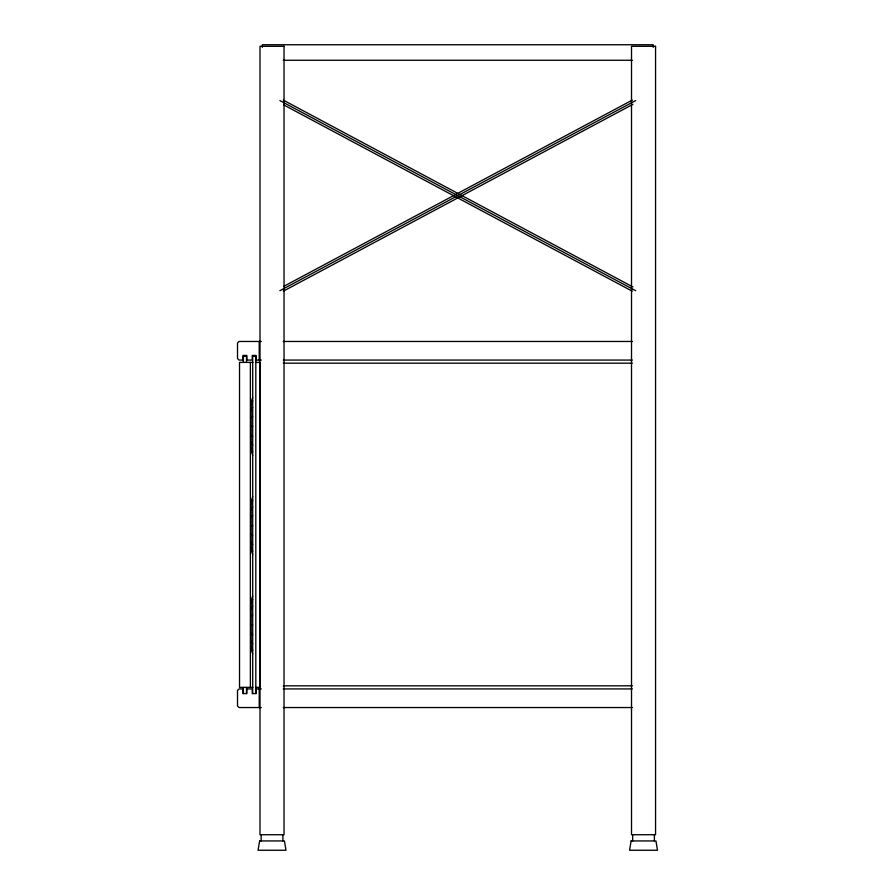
<?xml version="1.0" encoding="UTF-8"?>
<svg xmlns="http://www.w3.org/2000/svg" width="895" height="895" viewBox="0 0 895 895"><rect width="100%" height="100%" fill="white"/><g stroke="black" fill="none" stroke-linecap="round" stroke-linejoin="round"><path stroke-width="1.34" d="M252.703 397.369L251.159 401.944L251.159 450.834L252.703 455.421M252.703 496.647L251.159 501.222L251.159 550.112L252.703 554.687M252.703 595.913L251.159 600.5L251.159 649.39L252.703 653.965M251.159 404.898L252.703 400.87M251.159 504.176L252.703 500.148M251.159 603.454L252.703 599.415M251.159 410.436L252.703 407.449M251.159 509.714L252.703 506.727M251.159 608.992L252.703 605.993M251.159 417.898L252.703 416.309M251.159 517.176L252.703 515.587M251.159 616.454L252.703 614.865M283.86 286.31L632.262 100.117M279.878 290.718L635.674 100.576M283.29 291.188L632.922 104.323M283.267 60.267L632.284 60.267M261.295 341.465L239.054 341.465L237.511 343.009L237.511 358.526L239.054 360.07L242.937 360.07L242.937 355.427L246.819 355.427L246.819 360.07L252.245 360.07L252.245 355.427L256.127 355.427L256.127 360.07L261.295 360.07M283.267 341.465L632.284 341.465M283.267 360.07L632.284 360.07M252.905 362.397L239.524 362.397L239.524 687.371L252.905 687.371M255.612 362.397L259.684 362.397L259.684 687.371L255.612 687.371M283.267 363.18L632.284 363.18M251.159 426.389L252.703 426.389M251.159 525.667L252.703 525.667M251.159 624.945L252.703 624.945M283.256 685.827L632.284 685.827M261.295 688.926L256.127 688.926L256.127 693.58L252.245 693.58L252.245 688.926L246.819 688.926L246.819 693.58L242.937 693.58L242.937 688.926L239.054 688.926L237.511 690.481L237.511 705.987L239.054 707.542L261.295 707.542M283.267 688.926L632.284 688.926M283.267 707.542L632.284 707.542M283.301 100.117L632.933 286.971M279.889 100.576L635.674 290.718M283.86 104.983L632.25 291.188M251.159 434.88L252.703 436.469M251.159 534.158L252.703 535.747M251.159 633.436L252.703 635.025M251.159 442.343L252.703 445.341M251.159 541.62L252.703 544.607M251.159 640.898L252.703 643.885M251.159 447.88L252.703 451.919M251.159 547.158L252.703 551.197M251.159 646.436L252.703 650.464M654.39 834.733L654.39 840.942M653.227 47.334L653.227 44.75L262.324 44.75L262.324 47.334M632.675 834.733L632.675 840.942M282.876 834.733L282.876 840.942M261.161 834.733L261.161 840.942M259.226 341.465L259.226 360.07M259.226 688.926L259.226 707.542M255.813 693.58L255.813 356.199L252.703 356.199L252.703 693.58M250.376 362.397L250.376 687.371M246.505 362.397L246.505 356.199L243.395 356.199L243.395 362.397M246.505 687.371L246.505 693.58M243.395 687.371L243.395 693.58M259.617 840.942L258.062 850.25L285.986 850.25L284.431 840.942L259.617 840.942M631.12 840.942L629.565 850.25L657.489 850.25L655.946 840.942L631.12 840.942M284.039 46.305L259.998 46.305L259.998 834.733L284.039 834.733L284.039 46.305M655.554 46.305L631.512 46.305L631.512 834.733L655.554 834.733L655.554 46.305"/></g></svg>
